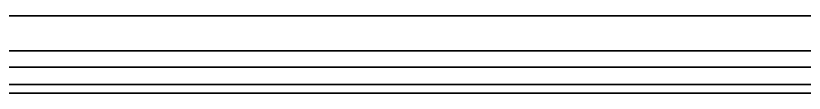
# Model space of a CAD drawing. Header units: millimetres. Extents: x 32496 to 166256, y 3504 to 23939.
# Drawn here: x 49205.1 to 49451.6, y 15003.3 to 15027.6 of the extents above; entities that cross this region are included whole.
import ezdxf

# ---------------------------------------------------------------- set-up
doc = ezdxf.new("R2010")
doc.units = ezdxf.units.MM
doc.layers.get('0').update_dxf_attribs({"lineweight": 35})

msp = doc.modelspace()

# ---------------------------------------------------------------- linework, layer by layer
at = {"linetype": 'Continuous'}
for p, q in [((52008.64, 15027.604), (40172.64, 15027.604)), ((52008.64, 15016.658), (40172.64, 15016.658)), ((52008.64, 15011.541), (40172.64, 15011.541)), ((52008.64, 15006.069), (40172.64, 15006.069)), ((52008.64, 15003.349), (40172.64, 15003.349))]:
    msp.add_line(p, q, dxfattribs=at)

doc.saveas('drawing.dxf')
